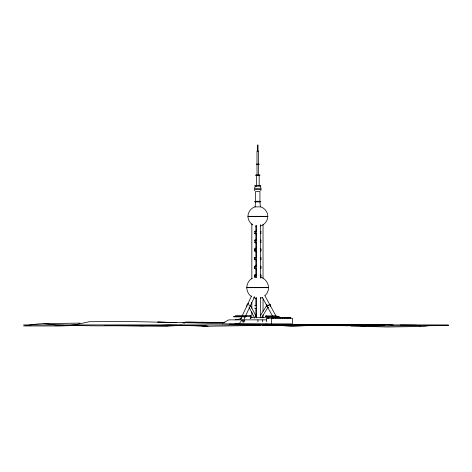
<?xml version="1.0" encoding="UTF-8"?>
<svg xmlns="http://www.w3.org/2000/svg" width="472" height="472" viewBox="0 0 472 472"><rect width="100%" height="100%" fill="white"/><g stroke="black" fill="none" stroke-linecap="round" stroke-linejoin="round"><path stroke-width="0.71" d="M290.717 318.24L290.717 317.408L268.226 317.408L268.208 318.334A16.06 5.758 90 0 0 265.701 316.151L275.695 316.051A16.16 13.387 -90 0 1 280.144 317.396M280.108 317.491A16.06 13.299 -90 0 0 275.683 316.151L275.695 316.051M243.906 321.863L244.059 319.857L244.059 321.863M255.617 201.987L255.045 206.866L260.455 206.866L259.801 201.284M255.718 316.753L255.971 314.606M254.491 188.157L255.364 186.629M255.836 230.926L256.373 229.994M255.836 239.623L256.373 238.69M255.777 265.718L256.738 264.456M260.692 190.729L261.034 189.909M266.863 304.617L266.568 305.667M270.267 306.735L270.562 305.691M240.449 319.591L247.216 305.195M247.576 304.428L251.582 295.926M244.142 318.93L254.656 296.575M260.485 315.567L266.904 305.095M261.494 317.827L267.913 307.355M290.717 317.408L290.162 318.24L289.495 317.408L288.829 318.24L288.115 317.408L287.401 318.24L286.64 317.408L285.879 318.24L285.076 317.408L284.274 318.24L283.43 317.408L282.586 318.24L281.707 317.408L280.828 318.24L279.908 317.408L278.993 318.24L278.043 317.408L277.093 318.24L276.114 317.408L275.141 318.24L274.132 317.408L273.129 318.24L272.208 317.408L272.208 318.24M239.027 323.875L242.083 319.857L243.192 322.535M255.983 247.818L256.738 247.057M255.983 256.52L256.738 255.759M265.364 295.389L267.093 293.124L268.185 290.486L268.556 287.654L246.756 287.654C246.856 291.218 248.591 294.764 251.641 296.693M252.219 278.191C248.927 280.179 246.85 283.825 246.785 287.666L268.527 287.666C268.503 282.846 265.122 278.386 260.467 277.099M222.607 323.208L228.843 319.857L266.709 319.857M247.735 303.826L248.638 303.549M249.34 307.449L249.771 307.248M255.305 206.76C251.057 207.922 247.947 211.981 247.924 216.382L267.848 216.382C267.825 211.981 264.709 207.922 260.461 206.76M260.461 225.952C264.709 224.784 267.813 220.725 267.836 216.323L247.93 216.323C247.989 219.828 249.9 223.15 252.909 224.955M260.479 298.221L262.45 297.401M235.215 319.857L241.475 318.629M75.019 325.444L59.667 325.999L23.6 325.94L37.406 323.993L43.984 323.586L56.068 325.031L68.67 325.468L75.367 324.748L89.279 321.727L125.062 321.438L196.269 322.948L268.078 325.131L376.408 325.94L448.4 325.597L429.213 325.656L423.183 326.459L387.252 326.996L350.779 325.993M400.462 324.984L416.198 325.202L420.387 325.957M181.744 325.078L165.902 325.904M309.945 325.438L291.944 326.453L275.436 325.002M179.82 325.45L163.849 326.317L104.69 325.556L140.691 325.774L176.847 325.202M334.123 324.494L355.481 324.872L229.534 324.028M382.408 325.438L384.544 325.373L375.252 325.167M346.802 324.942L381.382 325.06L372.691 325.084M158.214 322.146L174.841 322.594M140.691 325.774L156.663 325.444M161.017 325.35L170.457 325.155L206.406 326.105M154.539 325.438L98.176 325.881L68.67 325.468M161.052 325.32L170.457 325.155M260.491 325.444L208.063 326.217L190.517 325.462M262.668 325.403L306.068 324.948L328.606 325.161M43.984 323.586L80.039 323.125M157.53 322.099L176.646 322.588M232.767 324.299L350.141 324.978M306.883 324.429L383.919 324.423L393.365 324.984M256.42 164.126L259.122 164.126M256.42 164.333L259.122 164.333M256.744 164.48L258.792 164.48M254.756 185.685L260.792 185.685M254.756 186.133L260.792 186.133M255.7 201.284L259.7 201.284M254.703 201.397L260.815 201.397M254.703 201.88L260.815 201.88M254.538 231.457L256.626 231.463M260.261 231.463L260.992 231.463M254.538 233.646L256.562 233.652M260.261 233.652L260.992 233.652M254.538 240.154L256.626 240.159M260.261 240.159L260.992 240.159M255.765 242.295L256.473 242.295M254.538 242.348L256.562 242.354M260.261 242.354L260.992 242.354M256.567 248.856L254.473 248.85L254.473 251.045L256.497 251.051M260.202 248.856L260.928 248.856L260.928 251.051L260.202 251.051M256.567 257.559L254.473 257.553L254.473 259.742L256.497 259.748M260.202 257.559L260.928 257.559L260.928 259.748L260.202 259.748M255.7 259.688L256.414 259.688M256.567 266.255L254.473 266.249L254.473 268.444L256.497 268.45M260.202 266.255L260.928 266.255L260.928 268.45L260.202 268.45M256.721 274.958L254.473 274.952L254.473 277.141L256.497 277.147M260.202 274.958L260.928 274.958L260.928 277.147L260.202 277.147M254.508 305.714L256.721 305.714M254.508 308.151L256.721 308.151M265.701 316.151L275.683 316.151M250.709 316.447L233.64 316.423L233.64 316.842L245.947 316.842L245.947 316.423M250.349 317.674L268.007 317.674M234.755 323.875L292.457 323.875L292.457 318.24L266.603 318.24L266.603 321.762M23.6 324.919L448.4 324.919M202.753 322.382L224.684 322.553M187.644 322.228L223.958 322.612M224.878 322.618L200.789 322.24M341.852 324.482L368.833 325.025M347.74 325.739L337.445 325.444M360.933 325.916L365.334 325.975M185.053 322.075L218.247 322.559M196.659 325.468L199.514 325.656M202.364 325.839L208.063 326.217M182.729 322.913L184.735 323.084M265.388 324.122L269.695 324.5M255.311 225.952L256.597 226.117M256.243 298.41L253.523 297.679M268.574 307.679L267.518 307.378M256.738 252.785L255.977 252.024M256.738 261.488L255.977 260.727M256.738 270.185L255.771 268.928M260.149 186.629L261.028 188.157M256.042 234.631L256.367 235.062M256.367 243.764L255.836 242.832M264.692 295.289L276.203 316.423M262.32 297.389L266.857 305.714M267.553 307.001L272.786 316.606M250.549 305.655L256.603 317.231M249.051 307.207L254.768 318.14M246.945 306.387L246.756 305.762M254.485 189.909L254.821 190.729M255.966 314.263L256.261 316.376M271.488 318.24L271.488 323.875M263.034 224.613L263.034 278.226M263.034 298.794L263.034 311.278M263.034 314.948L263.034 317.886M262.686 319.857L262.686 321.863M260.839 231.463L260.839 233.652M260.839 240.159L260.839 242.354M260.78 248.856L260.78 251.051M260.78 257.559L260.78 259.748M260.78 266.255L260.78 268.45M260.78 274.958L260.78 277.147M260.497 224.613L260.497 278.226M260.497 297.325L260.497 317.886M259.93 201.397L259.93 191.467L255.582 191.467L255.582 201.397M259.181 175.46L259.181 185.443M258.774 174.988L258.774 175.46M258.544 164.126L258.544 151.075L256.986 151.075L256.986 164.126M258.491 164.48L258.491 174.988M258.019 151.075L258.019 145.004L257.488 145.004L257.488 151.075M257.954 319.857L257.954 321.863M257.016 164.48L257.016 174.988M256.744 174.988L256.744 175.46M256.479 225.345L256.479 277.495M256.479 297.325L256.479 317.886M256.402 175.46L256.402 186.157M255.853 226.082L255.853 230.489M255.853 234.159L255.853 239.304M255.853 242.974L255.853 248.113M255.853 251.788L255.853 256.196M255.853 260.603L255.853 265.742M255.853 269.412L255.853 275.288M255.853 298.056L255.853 306.133M255.853 308.34L255.853 316.417M255.381 231.457L255.381 233.646M255.381 240.154L255.381 242.348M255.317 248.85L255.317 251.045M255.317 257.553L255.317 259.742M255.317 266.249L255.317 268.444M255.317 274.952L255.317 277.141M254.827 231.457L254.827 233.646M254.827 240.154L254.827 242.348M254.768 248.85L254.768 251.045M254.768 257.553L254.768 259.742M254.768 266.249L254.768 268.444M254.768 274.952L254.768 277.141M251.836 223.881L251.836 278.964M251.836 302.463L251.836 308.34M251.836 312.01L251.836 317.886M250.72 318.334L250.72 315.668L235.392 315.632L235.392 316.447M250.709 315.632L250.709 318.358M250.284 315.668L250.284 318.334M245.729 315.632L245.729 316.447M244.885 316.423L244.885 316.842M235.858 316.423L235.858 316.842M235.121 316.423L235.121 316.842M265.707 316.051A16.16 5.794 90 0 1 268.226 318.24M268.438 317.656A16.172 6.213 90 0 0 266.155 316.051L266.155 316.151A16.072 6.177 90 0 1 267.766 317.036M267.99 317.255A16.072 6.177 90 0 1 268.421 317.75M247.015 305.03A2.012 0.602 25.2 0 1 248.874 304.942A2.012 0.602 25.2 0 1 250.402 306.529M259.842 174.988L255.677 174.988L255.677 175.46L259.842 175.46L259.842 174.988M261.146 189.03L254.367 189.03L261.14 189.036M268.769 305.166A2.012 0.366 -28.6 0 0 266.81 306.664A2.012 0.366 -28.6 0 1 268.774 305.148A2.012 0.366 -28.6 0 1 270.214 304.959A2.012 0.366 -28.6 0 0 268.769 305.166"/></g></svg>
